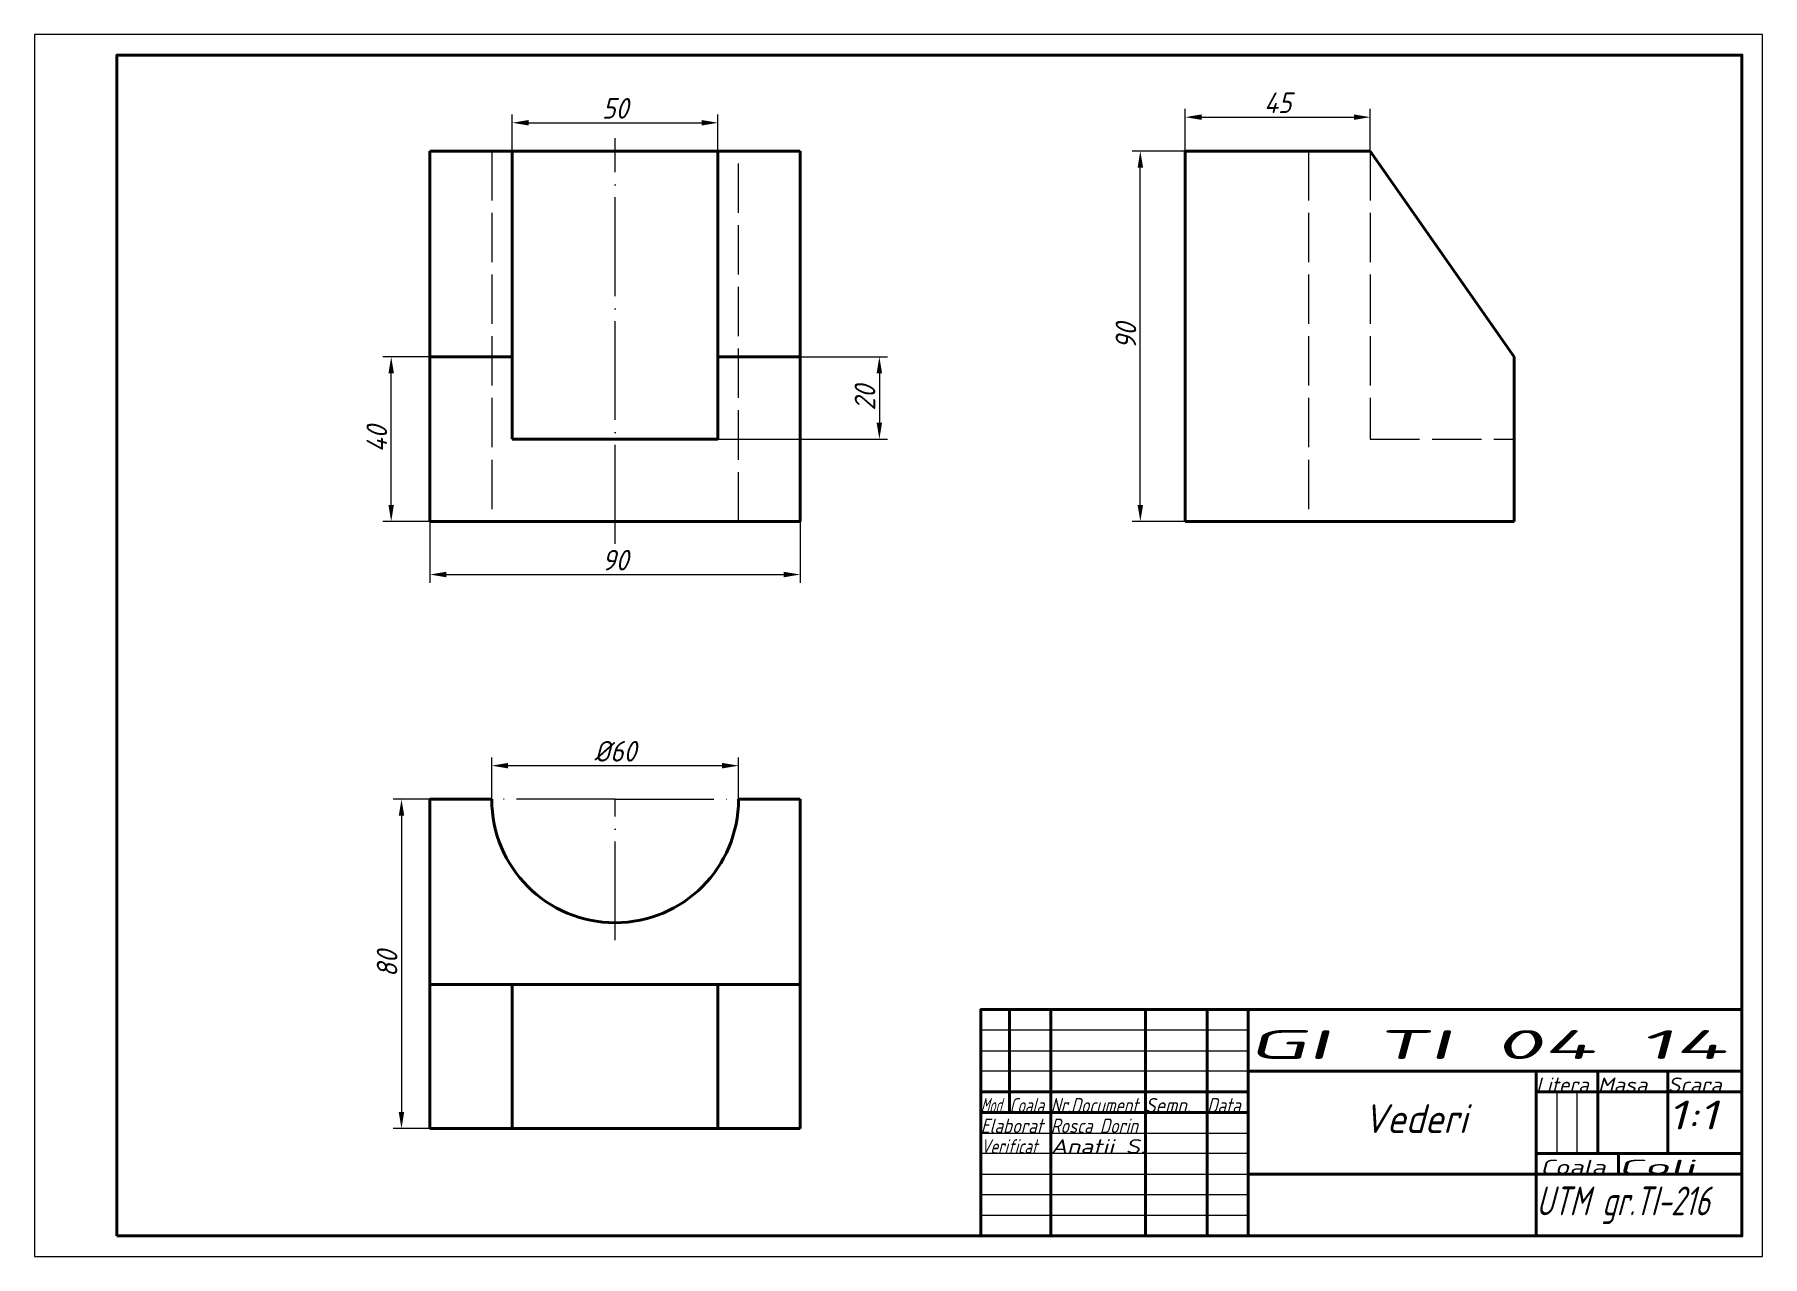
# Model space of a CAD drawing. Header units: millimetres. Extents: x 0 to 420, y 0 to 297.
import ezdxf
from ezdxf.enums import TextEntityAlignment as Align

# ---------------------------------------------------------------- set-up
doc = ezdxf.new("R2010")
doc.units = ezdxf.units.MM
doc.linetypes.add('ACAD_ISO02W100', pattern=[15, 12, -3])
doc.linetypes.add('ACAD_ISO04W100', pattern=[30, 24, -3, 0, -3])
for name, color, linetype, lineweight in [('Axa', 12, 'ACAD_ISO04W100', 25), ('Contur', 135, 'Continuous', 50), ('Cote', 7, 'Continuous', 50), ('Invizibil', 193, 'ACAD_ISO02W100', 25), ('Subtire', 137, 'Continuous', 25), ('Text-3.5', 251, 'Continuous', 35), ('Text-7', 253, 'Continuous', 70)]:
    doc.layers.add(name, color=color, linetype=linetype, lineweight=lineweight)
doc.styles.get("Standard").update_dxf_attribs({"font": 'isocp.shx', "oblique": 15})
doc.dimstyles.new('ISO-25', dxfattribs={"dimtxt": 5, "dimasz": 4, "dimexe": 2, "dimexo": 0, "dimgap": 1, "dimtad": 1, "dimtoh": 1, "dimdec": 0, "dimtxsty": 'Standard', "dimcen": 2.5, "dimadec": 0, "dimazin": 0, "dimtfac": 1, "dimtdec": 0, "dimtmove": 0, "dimatfit": 3, "dimfxl": 1, "dimarcsym": 0})

# ---------------------------------------------------------------- blocks, each defined once
blk = doc.blocks.new('*D2')
at = {"layer": 'Cote', "color": 0, "lineweight": -2, "transparency": 16777216}
for p, q in [((279.68, 268.67), (266.78, 268.67)), ((268.78, 182.67), (268.78, 264.67)), ((279.68, 178.67), (266.78, 178.67))]:
    blk.add_line(p, q, dxfattribs=at)
at = {"layer": 'Cote', "color": 0, "transparency": 16777216}
for points in [[(268.12, 264.67), (269.45, 264.67), (268.78, 268.67)], [(268.12, 182.67), (269.45, 182.67), (268.78, 178.67)]]:
    blk.add_solid(points, dxfattribs=at)
at = {"layer": 'Defpoints', "color": 0, "transparency": 16777216}
for p in [(268.78, 268.67), (279.68, 268.67), (279.68, 178.67)]:
    blk.add_point(p, dxfattribs=at)
at = {"layer": 'Cote', "color": 0, "transparency": 16777216, "insert": (265.28, 223.67), "char_height": 5, "attachment_point": 5, "rotation": 90}
blk.add_mtext('90', dxfattribs=at)
blk = doc.blocks.new('*D3')
at = {"layer": 'Cote', "color": 0, "lineweight": -2, "transparency": 16777216}
for p, q in [((96.12, 178.67), (96.12, 163.75)), ((186.12, 178.67), (186.12, 163.75)), ((100.12, 165.75), (182.12, 165.75))]:
    blk.add_line(p, q, dxfattribs=at)
at = {"layer": 'Cote', "color": 0, "transparency": 16777216}
for points in [[(100.12, 166.42), (100.12, 165.08), (96.12, 165.75)], [(182.12, 166.42), (182.12, 165.08), (186.12, 165.75)]]:
    blk.add_solid(points, dxfattribs=at)
at = {"layer": 'Defpoints', "color": 0, "transparency": 16777216}
for p in [(96.12, 178.67), (186.12, 178.67), (186.12, 165.75)]:
    blk.add_point(p, dxfattribs=at)
at = {"layer": 'Cote', "color": 0, "transparency": 16777216, "insert": (141.12, 169.25), "char_height": 5, "attachment_point": 5}
blk.add_mtext('90', dxfattribs=at)
blk = doc.blocks.new('*D4')
at = {"layer": 'Cote', "color": 0, "lineweight": -2, "transparency": 16777216}
for p, q in [((166.12, 218.67), (207.35, 218.67)), ((205.35, 214.67), (205.35, 202.67)), ((166.12, 198.67), (207.35, 198.67))]:
    blk.add_line(p, q, dxfattribs=at)
at = {"layer": 'Cote', "color": 0, "transparency": 16777216}
for points in [[(204.68, 214.67), (206.01, 214.67), (205.35, 218.67)], [(204.68, 202.67), (206.01, 202.67), (205.35, 198.67)]]:
    blk.add_solid(points, dxfattribs=at)
at = {"layer": 'Defpoints', "color": 0, "transparency": 16777216}
for p in [(166.12, 218.67), (166.12, 198.67), (205.35, 198.67)]:
    blk.add_point(p, dxfattribs=at)
at = {"layer": 'Cote', "color": 0, "transparency": 16777216, "insert": (201.85, 208.67), "char_height": 5, "attachment_point": 5, "rotation": 90}
blk.add_mtext('20', dxfattribs=at)
blk = doc.blocks.new('*D5')
at = {"layer": 'Cote', "color": 0, "lineweight": -2, "transparency": 16777216}
for p, q in [((96.12, 218.67), (84.69, 218.67)), ((86.69, 182.67), (86.69, 214.67)), ((96.12, 178.67), (84.69, 178.67))]:
    blk.add_line(p, q, dxfattribs=at)
at = {"layer": 'Cote', "color": 0, "transparency": 16777216}
for points in [[(86.02, 214.67), (87.35, 214.67), (86.69, 218.67)], [(86.02, 182.67), (87.35, 182.67), (86.69, 178.67)]]:
    blk.add_solid(points, dxfattribs=at)
at = {"layer": 'Defpoints', "color": 0, "transparency": 16777216}
for p in [(86.69, 218.67), (96.12, 218.67), (96.12, 178.67)]:
    blk.add_point(p, dxfattribs=at)
at = {"layer": 'Cote', "color": 0, "transparency": 16777216, "insert": (83.19, 198.67), "char_height": 5, "attachment_point": 5, "rotation": 90}
blk.add_mtext('40', dxfattribs=at)
blk = doc.blocks.new('*D6')
at = {"layer": 'Cote', "color": 0, "lineweight": -2, "transparency": 16777216}
for p, q in [((116.12, 218.67), (116.12, 277.56)), ((166.12, 218.67), (166.12, 277.56)), ((120.12, 275.56), (162.12, 275.56))]:
    blk.add_line(p, q, dxfattribs=at)
at = {"layer": 'Cote', "color": 0, "transparency": 16777216}
for points in [[(120.12, 276.23), (120.12, 274.89), (116.12, 275.56)], [(162.12, 276.23), (162.12, 274.89), (166.12, 275.56)]]:
    blk.add_solid(points, dxfattribs=at)
at = {"layer": 'Defpoints', "color": 0, "transparency": 16777216}
for p in [(166.12, 275.56), (116.12, 218.67), (166.12, 218.67)]:
    blk.add_point(p, dxfattribs=at)
at = {"layer": 'Cote', "color": 0, "transparency": 16777216, "insert": (141.12, 279.06), "char_height": 5, "attachment_point": 5}
blk.add_mtext('50', dxfattribs=at)
blk = doc.blocks.new('*D7')
at = {"layer": 'Cote', "color": 0, "lineweight": -2, "transparency": 16777216}
for p, q in [((279.68, 268.67), (279.68, 278.92)), ((324.68, 268.67), (324.68, 278.92)), ((283.68, 276.92), (320.68, 276.92))]:
    blk.add_line(p, q, dxfattribs=at)
at = {"layer": 'Cote', "color": 0, "transparency": 16777216}
for points in [[(283.68, 277.59), (283.68, 276.26), (279.68, 276.92)], [(320.68, 277.59), (320.68, 276.26), (324.68, 276.92)]]:
    blk.add_solid(points, dxfattribs=at)
at = {"layer": 'Defpoints', "color": 0, "transparency": 16777216}
for p in [(324.68, 276.92), (279.68, 268.67), (324.68, 268.67)]:
    blk.add_point(p, dxfattribs=at)
at = {"layer": 'Cote', "color": 0, "transparency": 16777216, "insert": (302.18, 280.42), "char_height": 5, "attachment_point": 5}
blk.add_mtext('45', dxfattribs=at)
blk = doc.blocks.new('*D10')
at = {"layer": 'Cote', "color": 0, "lineweight": -2, "transparency": 16777216}
for p, q in [((96.12, 111.11), (87.19, 111.11)), ((89.19, 107.11), (89.19, 35.11)), ((96.12, 31.11), (87.19, 31.11))]:
    blk.add_line(p, q, dxfattribs=at)
at = {"layer": 'Cote', "color": 0, "transparency": 16777216}
for points in [[(88.52, 107.11), (89.86, 107.11), (89.19, 111.11)], [(88.52, 35.11), (89.86, 35.11), (89.19, 31.11)]]:
    blk.add_solid(points, dxfattribs=at)
at = {"layer": 'Defpoints', "color": 0, "transparency": 16777216}
for p in [(96.12, 111.11), (89.19, 31.11), (96.12, 31.11)]:
    blk.add_point(p, dxfattribs=at)
at = {"layer": 'Cote', "color": 0, "transparency": 16777216, "insert": (85.69, 71.11), "char_height": 5, "attachment_point": 5, "rotation": 90}
blk.add_mtext('80', dxfattribs=at)
blk = doc.blocks.new('*D12')
at = {"layer": 'Cote', "color": 0, "lineweight": -2, "transparency": 16777216}
for p, q in [((111.12, 111.11), (111.12, 121.29)), ((167.12, 119.29), (115.12, 119.29)), ((171.12, 111.11), (171.12, 121.29))]:
    blk.add_line(p, q, dxfattribs=at)
at = {"layer": 'Cote', "color": 0, "transparency": 16777216}
for points in [[(115.12, 119.96), (115.12, 118.62), (111.12, 119.29)], [(167.12, 119.96), (167.12, 118.62), (171.12, 119.29)]]:
    blk.add_solid(points, dxfattribs=at)
at = {"layer": 'Defpoints', "color": 0, "transparency": 16777216}
for p in [(111.12, 119.29), (111.12, 111.11), (171.12, 111.11)]:
    blk.add_point(p, dxfattribs=at)
at = {"layer": 'Cote', "color": 0, "transparency": 16777216, "insert": (141.12, 122.79), "char_height": 5, "attachment_point": 5}
blk.add_mtext('%%C60', dxfattribs=at)

msp = doc.modelspace()

# ---------------------------------------------------------------- linework, layer by layer
at = {"layer": 'Axa'}
for p, q in [((141.12, 173.25), (141.12, 271.81)), ((111.12, 268.67), (171.12, 268.67)), ((141.12, 111.11), (111.12, 111.11)), ((141.12, 76.86), (141.12, 111.11)), ((141.12, 111.11), (171.12, 111.11))]:
    msp.add_line(p, q, dxfattribs=at)
at = {"layer": 'Contur'}
for p, q in [((186.12, 268.67), (96.12, 268.67)), ((96.12, 268.67), (96.12, 178.67)), ((116.12, 218.67), (116.12, 268.67)), ((166.12, 218.67), (166.12, 268.67)), ((186.12, 178.67), (186.12, 268.67)), ((279.68, 268.67), (279.68, 178.67)), ((279.68, 268.67), (324.68, 268.67)), ((324.68, 268.67), (359.68, 218.67)), ((116.12, 218.67), (96.12, 218.67)), ((96.12, 218.67), (96.12, 178.67)), ((116.12, 198.67), (116.12, 218.67)), ((186.12, 218.67), (166.12, 218.67)), ((166.12, 218.67), (166.12, 198.67)), ((186.12, 178.67), (186.12, 218.67)), ((359.68, 178.67), (359.68, 218.67)), ((166.12, 198.67), (116.12, 198.67)), ((96.12, 178.67), (186.12, 178.67)), ((279.68, 178.67), (359.68, 178.67)), ((111.12, 111.11), (96.12, 111.11)), ((96.12, 66.11), (96.12, 111.11)), ((171.12, 111.11), (186.12, 111.11)), ((186.12, 111.11), (186.12, 66.11)), ((186.12, 66.11), (96.12, 66.11)), ((96.12, 66.11), (96.12, 31.11)), ((141.12, 66.11), (116.12, 66.11)), ((116.12, 66.11), (116.12, 31.11)), ((166.12, 66.11), (166.12, 31.11)), ((186.12, 66.11), (186.12, 31.11)), ((237, 35), (237, 60)), ((237, 60), (247, 60)), ((247, 60), (247, 5)), ((270, 5), (270, 60)), ((270, 60), (285, 60)), ((285, 60), (285, 5)), ((295, 5), (295, 60)), ((415, 45), (295, 45)), ((295, 45), (295, 20)), ((365, 5), (365, 45)), ((365, 45), (365, 40)), ((380, 45), (380, 25)), ((397, 25), (397, 45)), ((295, 40), (230, 40)), ((295, 35), (295, 40)), ((365, 40), (415, 40)), ((230, 35), (295, 35)), ((104.37, 31.11), (96.12, 31.11)), ((186.12, 31.11), (104.37, 31.11)), ((186.12, 31.11), (186.12, 31.11)), ((415, 25), (365, 25)), ((380, 25), (397, 25)), ((385, 25), (385, 20)), ((415, 20), (415, 25)), ((295, 20), (415, 20)), ((247, 5), (270, 5)), ((285, 5), (295, 5))]:
    msp.add_line(p, q, dxfattribs=at)
for points in [[(20, 5), (415, 5), (415, 292), (20, 292)], [(230, 5), (415, 5), (415, 60), (230, 60)]]:
    msp.add_lwpolyline(points, close=True, dxfattribs=at)
msp.add_arc((141.12, 111.11), 30, 180, 0, dxfattribs=at)
at = {"layer": 'Invizibil'}
for p, q in [((141.12, 268.67), (111.12, 268.67)), ((111.12, 268.67), (111.12, 178.67)), ((116.12, 268.67), (141.12, 268.67)), ((171.12, 268.67), (141.12, 268.67)), ((171.12, 178.67), (171.12, 268.67)), ((279.68, 268.67), (309.68, 268.67)), ((309.68, 268.67), (309.68, 178.67)), ((324.68, 268.67), (324.68, 198.67)), ((324.68, 198.67), (359.68, 198.67)), ((111.12, 178.67), (171.12, 178.67)), ((309.68, 178.67), (279.68, 178.67)), ((166.12, 66.11), (116.12, 66.11))]:
    msp.add_line(p, q, dxfattribs=at)
at = {"layer": 'Subtire'}
for p, q in [((295, 55), (230, 55)), ((295, 50), (295, 55)), ((230, 45), (230, 50)), ((230, 50), (295, 50)), ((295, 45), (230, 45)), ((370, 40), (370, 25)), ((375, 25), (375, 40)), ((230, 25), (230, 30)), ((230, 30), (295, 30)), ((295, 25), (230, 25)), ((295, 20), (295, 25)), ((370, 25), (375, 25)), ((230, 15), (230, 20)), ((230, 20), (295, 20)), ((295, 15), (230, 15)), ((295, 10), (295, 15)), ((230, 10), (295, 10))]:
    msp.add_line(p, q, dxfattribs=at)
msp.add_lwpolyline([(0, 0), (420, 0), (420, 297), (0, 297)], close=True, dxfattribs=at)

# ---------------------------------------------------------------- texts
at = {"layer": 'Text-3.5', "oblique": 15}
for s, width, p, p2 in [('Litera ', 1.071429, (365, 40), (380, 40)), ('Masa  ', 1.277355, (380, 40), (397, 40)), ('Scara  ', 1.22449, (397, 40), (415, 40)), ('Mod. ', 0.666667, (230, 35), (237, 35)), ('Coala ', 0.793651, (237, 35), (247, 35)), ('Nr.Document ', 0.842491, (247, 35), (270, 35)), ('Semn.  ', 1.020408, (270, 35), (285, 35)), ('Data ', 0.892857, (285, 35), (295, 35)), ('Elaborat ', 0.883117, (230, 30), (247, 30)), ('Rosca Dorin ', 0.887731, (247, 30), (270, 30)), ('Verificat  ', 0.796253, (230, 25), (247, 25)), ('Anatii S.', 1.354934, (247, 25), (270, 25)), ('Coala ', 1.507937, (366, 20), (385, 20)), ('Coli  ', 2.955665, (385, 20), (415, 20))]:
    msp.add_text(s, height=3.5, dxfattribs=dict(at, width=width)).set_placement(p, p2, align=Align.FIT)
at = {"layer": 'Text-7', "oblique": 15}
for s, width, p, p2 in [('GI TI 04 14', 2.74704, (295, 48), (411.34, 48)), ('1:1 ', 1.50892, (397.04, 30.89), (415, 30.89)), ('UTM gr.TI-216  ', 0.767689, (365, 10), (413.36, 10))]:
    msp.add_text(s, height=7, dxfattribs=dict(at, width=width)).set_placement(p, p2, align=Align.FIT)
msp.add_text('       Vederi', height=7, dxfattribs=at).set_placement((295, 30))

# ---------------------------------------------------------------- dimensions: what is measured, and where the dimension line sits
at = {"layer": 'Cote'}
for base, p1, p2, picture, middle in [((166.12, 275.56), (116.12, 218.67), (166.12, 218.67), '*D6', (141.12, 275.56)), ((186.12, 165.75), (96.12, 178.67), (186.12, 178.67), '*D3', (141.12, 165.75))]:
    dim = msp.add_linear_dim(base=base, p1=p1, p2=p2, dimstyle='ISO-25', dxfattribs=at)
    dim.commit()
    dim.dimension.update_dxf_attribs({"geometry": picture, "text_midpoint": middle, "dimtype": 160})
dim = msp.add_linear_dim(base=(324.68, 276.92), p1=(279.68, 268.67), p2=(324.68, 268.67), dimstyle='ISO-25', dxfattribs=at)
dim.commit()
dim.dimension.update_dxf_attribs({"geometry": '*D7', "text_midpoint": (302.18, 280.42)})
for base, p1, p2, angle, picture, middle in [((268.78, 268.67), (279.68, 178.67), (279.68, 268.67), 90, '*D2', (265.28, 223.67)), ((86.69, 218.67), (96.12, 178.67), (96.12, 218.67), 90, '*D5', (83.19, 198.67)), ((89.19, 31.11), (96.12, 111.11), (96.12, 31.11), 270, '*D10', (85.69, 71.11))]:
    dim = msp.add_linear_dim(base=base, p1=p1, p2=p2, angle=angle, dimstyle='ISO-25', dxfattribs=at)
    dim.commit()
    dim.dimension.update_dxf_attribs({"geometry": picture, "text_midpoint": middle})
dim = msp.add_linear_dim(base=(205.35, 198.67), p1=(166.12, 218.67), p2=(166.12, 198.67), angle=90, dimstyle='ISO-25', dxfattribs=at)
dim.commit()
dim.dimension.update_dxf_attribs({"geometry": '*D4', "text_midpoint": (205.35, 208.67), "dimtype": 160})
dim = msp.add_linear_dim(base=(111.12, 119.29), p1=(171.12, 111.11), p2=(111.12, 111.11), angle=180, text='%%C<>', dimstyle='ISO-25', dxfattribs=at)
dim.commit()
dim.dimension.update_dxf_attribs({"geometry": '*D12', "text_midpoint": (141.12, 122.79)})

doc.saveas('drawing.dxf')
